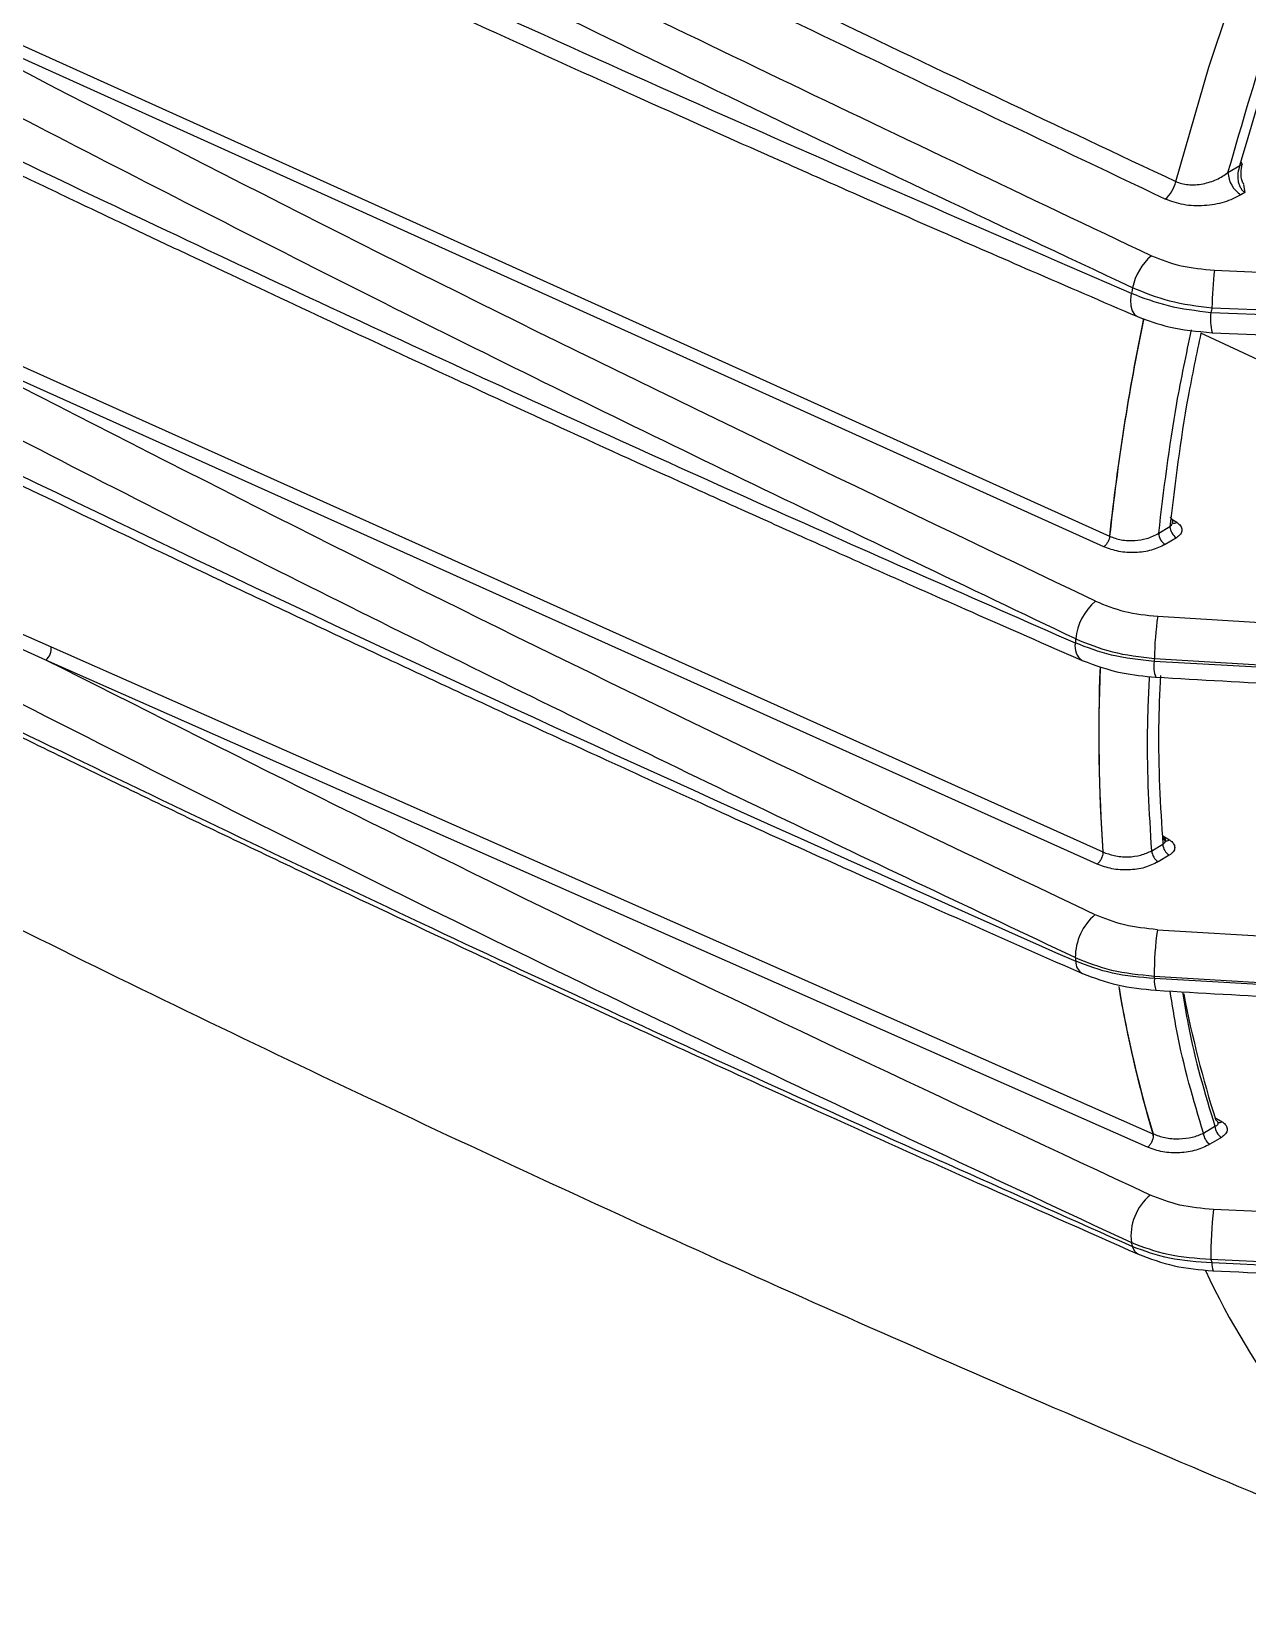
# Model space of a CAD drawing. Extents: x 7 to 135, y 3 to 97.
# Drawn here: x 97.854 to 99.839, y 5.289 to 7.876 of the extents above; entities that cross this region are included whole.
import ezdxf

# ---------------------------------------------------------------- set-up
doc = ezdxf.new("R2010")
doc.units = 0
doc.header["$MEASUREMENT"] = 0
doc.layers.add('OBJECT', color=7, linetype='CONTINUOUS')

msp = doc.modelspace()

# ---------------------------------------------------------------- linework, layer by layer
at = {"layer": 'OBJECT'}
for p, q in [((99.6047, 7.0355), (97.5342, 7.97)), ((97.5431, 7.9874), (99.6137, 7.0528)), ((99.807, 7.646), (99.8264, 7.6576)), ((99.8347, 7.6135), (99.8283, 7.6097)), ((99.8325, 7.6262), (99.8347, 7.6135)), ((99.785, 7.4868), (100.7793, 7.4446)), ((97.6681, 7.4067), (99.6027, 6.5375)), ((99.7792, 7.418), (100.7739, 7.3798)), ((99.781, 7.4255), (100.7761, 7.3863)), ((99.5937, 6.5176), (97.6591, 7.387)), ((100.7564, 6.9198), (99.763, 7.3843)), ((99.694, 7.0574), (99.7122, 7.0683)), ((99.7155, 7.0804), (99.7235, 7.0754)), ((99.716, 7.075), (99.7168, 7.0755)), ((99.7228, 7.0501), (99.7046, 7.0393)), ((97.6699, 6.9666), (97.8863, 6.8723)), ((97.8776, 6.8506), (97.6638, 6.9471)), ((99.6924, 6.922), (100.6612, 6.8629)), ((97.8863, 6.8723), (99.6845, 6.0777)), ((99.6759, 6.0555), (97.8776, 6.8506)), ((100.6559, 6.7944), (99.6866, 6.8484)), ((99.687, 6.8533), (100.6559, 6.795)), ((99.6826, 6.5394), (99.7007, 6.5502)), ((99.7008, 6.5639), (99.7117, 6.5572)), ((99.6027, 6.5375), (99.6027, 6.5366)), ((99.6029, 6.5365), (99.6029, 6.5374)), ((99.7113, 6.5321), (99.6933, 6.5213)), ((99.692, 6.4106), (100.6611, 6.3517)), ((99.6866, 6.335), (100.6559, 6.2753)), ((100.6559, 6.2748), (99.687, 6.3307)), ((99.767, 6.0786), (99.7857, 6.0898)), ((99.7857, 6.1044), (99.7975, 6.0972)), ((99.6845, 6.0777), (99.6848, 6.0745)), ((99.6851, 6.0744), (99.6847, 6.0776)), ((99.7964, 6.0716), (99.7776, 6.0604)), ((100.7772, 5.9098), (99.7833, 5.9539)), ((100.7739, 5.8262), (99.7792, 5.8724)), ((100.7759, 5.8219), (99.781, 5.8669))]:
    msp.add_line(p, q, dxfattribs=at)
at = {"layer": 'OBJECT', "flags": 128}
for points in [[(99.7219, 7.6315), (99.7756, 7.8179), (99.8383, 8.005), (99.9098, 8.1918), (99.9897, 8.3775), (100.0777, 8.5613), (100.1733, 8.7422), (100.2761, 8.9195), (100.3856, 9.0923), (100.5013, 9.2598), (100.6227, 9.4212), (100.7492, 9.5759), (100.8803, 9.723), (101.0152, 9.8619), (101.1534, 9.9919), (101.2943, 10.1125), (101.4371, 10.223), (101.5813, 10.3231)], [(99.8302, 7.6597), (99.8301, 7.6594), (99.8293, 7.6586), (99.8281, 7.658), (99.8264, 7.6576)], [(99.6493, 7.4491), (99.6481, 7.4383), (99.6486, 7.4286), (99.6508, 7.4206), (99.6545, 7.4146), (99.6595, 7.411)], [(99.7009, 6.5622), (99.7012, 6.5602), (99.7019, 6.5584), (99.703, 6.5571), (99.7043, 6.5562), (99.7059, 6.5557), (99.7077, 6.5557), (99.7097, 6.5562), (99.7117, 6.5572)]]:
    msp.add_lwpolyline(points, dxfattribs=at)
at = {"layer": 'OBJECT'}
for centre, radius, start, end in [((99.8263, 7.6599), 0.00391, 356.2886, 58.497), ((99.8538, 7.649), 0.0469, 183.6756, 237.0179), ((99.6702, 7.643), 0.0529, 310.4881, 347.4169), ((99.7427, 7.4397), 0.0931, 130.5992, 168.5398), ((100.3997, 7.416), 0.6188, 173.4278, 179.1221), ((103.9056, 6.4524), 4.3714, 166.698, 166.8201), ((103.293, 6.6595), 3.7003, 168.3334, 173.8985), ((103.2641, 6.6639), 3.6708, 168.3368, 173.9205), ((99.8693, 7.4064), 0.0908, 172.6499, 193.7239), ((103.9777, 6.4209), 4.3153, 166.5384, 166.6405), ((99.7356, 7.0698), 0.0235, 183.6832, 236.9095), ((99.7188, 7.0821), 0.0081, 252.5183, 305.2816), ((99.7174, 7.0589), 0.0235, 183.6832, 236.9095), ((99.6513, 6.8756), 0.0933, 130.4408, 174.1637), ((100.1991, 6.8481), 0.5121, 171.7016, 179.4222), ((103.0024, 6.596), 3.456, 175.2018, 175.3123), ((97.8605, 6.87), 0.0259, 311.3128, 5.1177), ((99.5851, 6.8726), 0.0278, 167.9047, 235.2665), ((102.3822, 6.7296), 2.7861, 177.7373, 183.9521), ((102.3537, 6.729), 2.7574, 177.7423, 183.9839), ((99.7364, 6.84), 0.0504, 170.4543, 200.1181), ((103.0785, 6.5657), 3.4037, 175.1533, 175.2354), ((99.7241, 6.5517), 0.0235, 183.6832, 236.9095), ((99.5966, 6.5232), 0.0155, 66.0257, 66.9944), ((99.7061, 6.5409), 0.0235, 183.6832, 236.9095), ((99.6491, 6.3655), 0.0912, 130.2231, 180.2633), ((100.2007, 6.3366), 0.5141, 171.7316, 180.1768), ((102.1083, 6.596), 2.5608, 185.1753, 185.3103), ((99.5809, 6.3584), 0.0224, 178.3091, 239.9019), ((101.5438, 6.6364), 1.9414, 189.4497, 196.727), ((101.5432, 6.6361), 1.9406, 189.4959, 196.7278), ((102.1876, 6.5657), 2.5116, 185.2691, 185.3698), ((99.7274, 6.326), 0.0406, 173.4734, 200.6391), ((101.5209, 6.6507), 1.8191, 190.9266, 197.626), ((99.8092, 6.0913), 0.0235, 183.6832, 236.9095), ((99.7927, 6.104), 0.00829, 254.306, 304.8279), ((99.6797, 6.0657), 0.0129, 67.0546, 68.2034), ((99.7904, 6.0801), 0.0235, 183.6832, 236.9095), ((99.7359, 5.9105), 0.0872, 129.7554, 186.9835), ((100.4135, 5.8811), 0.6344, 173.4089, 180.7897), ((101.3707, 6.4524), 1.8079, 197.7942, 198.0143), ((99.669, 5.897), 0.0179, 192.0359, 247.0567), ((100.841, 6.3484), 1.179, 204.7622, 231.4033), ((101.4555, 6.4209), 1.7638, 198.1182, 198.3036), ((99.8084, 5.8639), 0.0276, 173.6164, 200.9539)]:
    msp.add_arc(centre, radius, start, end, dxfattribs=at)
for points, knots in [([(99.807, 7.646), (99.8309, 7.7283), (99.8791, 7.8941), (99.9728, 8.1459), (100.0828, 8.3999), (100.2103, 8.6533), (100.3536, 8.9026), (100.511, 9.1434), (100.6803, 9.3728), (100.8592, 9.5875), (101.0447, 9.7846), (101.2342, 9.9617), (101.4249, 10.1194), (101.5532, 10.2076), (101.6168, 10.2513)], [0, 0, 0, 0, 0.080321, 0.16194, 0.244772, 0.329378, 0.414487, 0.5, 0.585518, 0.670628, 0.755228, 0.838065, 0.919682, 1, 1, 1, 1]), ([(96.3045, 9.3895), (96.4778, 9.2922), (96.836, 9.0909), (97.3871, 8.7937), (97.964, 8.4917), (98.5493, 8.1954), (99.1377, 7.9066), (99.5295, 7.7221), (99.7219, 7.6315)], [0, 0, 0, 0, 0.158254, 0.327068, 0.493707, 0.668378, 0.837141, 1, 1, 1, 1]), ([(99.7046, 7.6028), (99.3076, 7.7917), (98.5129, 8.1698), (97.3792, 8.7533), (96.6558, 9.1557), (96.3045, 9.3512)], [0, 0, 0, 0, 0.339225, 0.679039, 1, 1, 1, 1]), ([(99.8264, 7.6576), (99.8554, 7.7555), (99.9137, 7.9521), (100.0306, 8.2487), (100.1678, 8.5426), (100.3256, 8.8287), (100.4994, 9.1035), (100.6275, 9.2734), (100.6913, 9.358)], [0, 0, 0, 0, 0.165461, 0.332207, 0.5, 0.667784, 0.834534, 1, 1, 1, 1]), ([(96.3045, 9.2414), (96.6319, 9.0595), (97.3391, 8.6666), (98.4648, 8.0885), (99.2765, 7.703), (99.6821, 7.5104)], [0, 0, 0, 0, 0.301353, 0.650905, 1, 1, 1, 1]), ([(96.3042, 9.1694), (96.5093, 9.0554), (96.9316, 8.8204), (97.589, 8.4719), (98.2723, 8.1223), (98.9603, 7.783), (99.4242, 7.565), (99.6515, 7.4582)], [0, 0, 0, 0, 0.190703, 0.392819, 0.598206, 0.803133, 1, 1, 1, 1]), ([(97.6399, 8.3602), (97.8713, 8.2506), (98.3221, 8.037), (98.9925, 7.7336), (99.4346, 7.5422), (99.6493, 7.4491)], [0, 0, 0, 0, 0.351668, 0.685, 1, 1, 1, 1]), ([(97.6505, 8.3236), (97.7106, 8.2948), (97.8185, 8.2432), (97.9624, 8.1751), (98.0747, 8.1223), (98.1684, 8.0785), (98.3447, 7.9964), (98.5689, 7.8934), (98.8353, 7.7729), (99.0059, 7.6967), (99.1316, 7.641), (99.2266, 7.5991), (99.3474, 7.5461), (99.4945, 7.482), (99.6016, 7.4359), (99.6595, 7.411)], [0, 0, 0, 0, 0.091689, 0.164516, 0.218484, 0.261787, 0.305981, 0.484382, 0.598114, 0.703056, 0.737321, 0.783987, 0.843319, 0.915321, 1, 1, 1, 1]), ([(99.5908, 6.9466), (99.2422, 7.1131), (98.5453, 7.446), (97.8712, 7.7954), (97.5342, 7.97)], [0, 0, 0, 0, 0.500069, 1, 1, 1, 1]), ([(99.5585, 6.8851), (99.2078, 7.0526), (98.5018, 7.39), (97.8192, 7.7442), (97.4755, 7.9225)], [0, 0, 0, 0, 0.49662, 1, 1, 1, 1]), ([(97.4693, 7.8417), (97.654, 7.7525), (98.014, 7.5786), (98.5484, 7.3298), (99.0594, 7.0976), (99.395, 6.9501), (99.5579, 6.8785)], [0, 0, 0, 0, 0.27038, 0.527173, 0.77038, 1, 1, 1, 1]), ([(97.4809, 7.8138), (97.5433, 7.7835), (97.6554, 7.729), (97.805, 7.6571), (97.9218, 7.6013), (98.0191, 7.5551), (98.2024, 7.4685), (98.4355, 7.3596), (98.7124, 7.2323), (98.8897, 7.1519), (99.0204, 7.093), (99.1192, 7.0487), (99.2448, 6.9927), (99.3977, 6.925), (99.5091, 6.8762), (99.5693, 6.8498)], [0, 0, 0, 0, 0.09169, 0.164516, 0.218483, 0.261785, 0.30598, 0.48438, 0.598112, 0.703053, 0.737319, 0.783987, 0.84332, 0.915323, 1, 1, 1, 1]), ([(99.833, 7.6265), (99.832, 7.6285), (99.829, 7.6343), (99.8277, 7.6464), (99.8294, 7.6552), (99.8302, 7.6597)], [0, 0, 0, 0, 0.208808, 0.598261, 1, 1, 1, 1]), ([(99.7219, 7.6315), (99.7249, 7.6303), (99.7311, 7.6279), (99.742, 7.6263), (99.754, 7.626), (99.77, 7.6281), (99.7892, 7.634), (99.8011, 7.642), (99.807, 7.646)], [0, 0, 0, 0, 0.1169047, 0.2386562, 0.3663336, 0.5008505, 0.7502489, 1, 1, 1, 1]), ([(99.8264, 7.6576), (99.8251, 7.6536), (99.8227, 7.6456), (99.823, 7.6346), (99.8251, 7.6264), (99.8276, 7.6209), (99.8308, 7.6165), (99.8335, 7.6145), (99.8347, 7.6135)], [0, 0, 0, 0, 0.250064, 0.499104, 0.634957, 0.762997, 0.884268, 1, 1, 1, 1]), ([(99.8283, 7.6097), (99.8195, 7.6053), (99.802, 7.5966), (99.7686, 7.5912), (99.7338, 7.5922), (99.7143, 7.5992), (99.7046, 7.6028)], [0, 0, 0, 0, 0.250172, 0.500067, 0.749912, 1, 1, 1, 1]), ([(99.6821, 7.5104), (99.6977, 7.5042), (99.7291, 7.4918), (99.7663, 7.4885), (99.785, 7.4868)], [0, 0, 0, 0, 0.498503, 1, 1, 1, 1]), ([(99.6515, 7.4582), (99.6709, 7.4503), (99.7104, 7.4342), (99.7572, 7.4284), (99.781, 7.4255)], [0, 0, 0, 0, 0.493198, 1, 1, 1, 1]), ([(99.6493, 7.4491), (99.6688, 7.4417), (99.7084, 7.4265), (99.7553, 7.4208), (99.7792, 7.418)], [0, 0, 0, 0, 0.49095, 1, 1, 1, 1]), ([(99.6595, 7.411), (99.6761, 7.4048), (99.7135, 7.3909), (99.7569, 7.387), (99.7811, 7.3848)], [0, 0, 0, 0, 0.443297, 1, 1, 1, 1]), ([(99.5579, 6.365), (99.395, 6.442), (99.0594, 6.6004), (98.5484, 6.8499), (98.014, 7.1171), (97.654, 7.3038), (97.4693, 7.3997)], [0, 0, 0, 0, 0.22962, 0.472827, 0.72962, 1, 1, 1, 1]), ([(99.5902, 6.4351), (99.2635, 6.59), (98.6099, 6.9001), (97.9761, 7.2247), (97.6591, 7.387)], [0, 0, 0, 0, 0.499771, 1, 1, 1, 1]), ([(99.694, 7.0574), (99.7024, 7.1277), (99.7154, 7.2368), (99.7391, 7.3494), (99.7475, 7.3894)], [0, 0, 0, 0, 0.644548, 1, 1, 1, 1]), ([(99.763, 7.3843), (99.7556, 7.3495), (99.733, 7.2424), (99.7206, 7.1385), (99.7122, 7.0683)], [0, 0, 0, 0, 0.3239748, 1, 1, 1, 1]), ([(99.7811, 7.3848), (99.931, 7.3781), (100.2623, 7.3634), (100.5938, 7.3506), (100.7754, 7.3436)], [0, 0, 0, 0, 0.452486, 1, 1, 1, 1]), ([(97.4755, 7.326), (97.8192, 7.1599), (98.5018, 6.8297), (99.2078, 6.5152), (99.5585, 6.359)], [0, 0, 0, 0, 0.50338, 1, 1, 1, 1]), ([(97.4869, 7.3061), (97.564, 7.2684), (97.7063, 7.1989), (97.9029, 7.1042), (98.0649, 7.0269), (98.2021, 6.9619), (98.3267, 6.9033), (98.4438, 6.8485), (98.556, 6.7964), (98.67, 6.7437), (98.8003, 6.6839), (98.9549, 6.6134), (99.1359, 6.5316), (99.3435, 6.4387), (99.4914, 6.3735), (99.5697, 6.339)], [0, 0, 0, 0, 0.113555, 0.209387, 0.287504, 0.349518, 0.408662, 0.467872, 0.518677, 0.570329, 0.631749, 0.705423, 0.791353, 0.889543, 1, 1, 1, 1]), ([(96.814, 7.2372), (96.8201, 7.2341), (96.8622, 7.2123), (96.9407, 7.1721), (97.0499, 7.1164), (97.2269, 7.0268), (97.4729, 6.9036), (97.773, 6.756), (98.0581, 6.6179), (98.3197, 6.4932), (98.5249, 6.3967), (98.6845, 6.3223), (98.8166, 6.2612), (98.9809, 6.1858), (99.178, 6.0962), (99.4084, 5.9926), (99.5739, 5.9195), (99.662, 5.8805)], [0, 0, 0, 0, 0.0066599, 0.0459981, 0.0852811, 0.1251909, 0.2373953, 0.3500301, 0.4455979, 0.5397348, 0.6256005, 0.6605532, 0.7062608, 0.7630511, 0.830931, 0.9099099, 1, 1, 1, 1]), ([(99.6515, 5.8933), (99.4626, 5.9772), (99.0783, 6.1479), (98.5014, 6.4146), (97.9277, 6.6878), (97.3634, 6.9647), (96.9992, 7.1505), (96.817, 7.2434)], [0, 0, 0, 0, 0.194303, 0.395253, 0.602856, 0.80128, 1, 1, 1, 1]), ([(99.7122, 7.0683), (99.7131, 7.0691), (99.7147, 7.0705), (99.7163, 7.073), (99.7166, 7.0747), (99.7167, 7.0756)], [0, 0, 0, 0, 0.365012, 0.662244, 1, 1, 1, 1]), ([(99.7167, 7.0756), (99.7168, 7.0757), (99.717, 7.0766), (99.7167, 7.0781), (99.7157, 7.0807), (99.7139, 7.0822), (99.7128, 7.0832)], [0, 0, 0, 0, 0.047223, 0.303288, 0.547418, 1, 1, 1, 1]), ([(99.7235, 7.0754), (99.7258, 7.0736), (99.7306, 7.0698), (99.7325, 7.0627), (99.7302, 7.0557), (99.7253, 7.052), (99.7228, 7.0501)], [0, 0, 0, 0, 0.249982, 0.499802, 0.74916, 1, 1, 1, 1]), ([(99.6139, 7.0527), (99.6136, 7.0511), (99.6131, 7.0479), (99.6109, 7.0429), (99.608, 7.0384), (99.6058, 7.0364), (99.6047, 7.0355)], [0, 0, 0, 0, 0.241914, 0.5, 0.758086, 1, 1, 1, 1]), ([(99.7046, 7.0393), (99.6975, 7.0358), (99.6832, 7.0289), (99.6559, 7.0251), (99.6281, 7.0267), (99.6125, 7.0325), (99.6047, 7.0355)], [0, 0, 0, 0, 0.25011, 0.500127, 0.750079, 1, 1, 1, 1]), ([(99.6139, 7.0527), (99.62, 7.0504), (99.6325, 7.0458), (99.6541, 7.0449), (99.6761, 7.0483), (99.6876, 7.0542), (99.694, 7.0574)], [0, 0, 0, 0, 0.244676, 0.500062, 0.724507, 1, 1, 1, 1]), ([(99.5908, 6.9466), (99.6062, 6.9404), (99.6371, 6.9278), (99.6739, 6.924), (99.6924, 6.922)], [0, 0, 0, 0, 0.498433, 1, 1, 1, 1]), ([(99.5585, 6.8851), (99.5779, 6.8772), (99.617, 6.8613), (99.6636, 6.856), (99.687, 6.8533)], [0, 0, 0, 0, 0.496594, 1, 1, 1, 1]), ([(99.6493, 5.8999), (99.4346, 6), (98.9925, 6.206), (98.3221, 6.5323), (97.8713, 6.7618), (97.6399, 6.8797)], [0, 0, 0, 0, 0.315, 0.648332, 1, 1, 1, 1]), ([(99.6866, 6.8484), (99.6628, 6.851), (99.6162, 6.8561), (99.5771, 6.8711), (99.5579, 6.8785)], [0, 0, 0, 0, 0.5114721, 1, 1, 1, 1]), ([(99.6801, 5.9776), (99.376, 6.1194), (98.7662, 6.4038), (98.1743, 6.7014), (97.8776, 6.8506)], [0, 0, 0, 0, 0.498752, 1, 1, 1, 1]), ([(99.5693, 6.8498), (99.5904, 6.8421), (99.6276, 6.8284), (99.6704, 6.8244), (99.689, 6.8227)], [0, 0, 0, 0, 0.566386, 1, 1, 1, 1]), ([(99.6826, 6.5394), (99.6788, 6.6021), (99.6732, 6.6943), (99.6776, 6.7924), (99.6791, 6.824)], [0, 0, 0, 0, 0.678587, 1, 1, 1, 1]), ([(99.689, 6.8227), (99.8352, 6.8144), (100.1582, 6.796), (100.4813, 6.7777), (100.6582, 6.7678)], [0, 0, 0, 0, 0.452487, 1, 1, 1, 1]), ([(99.6968, 6.8256), (99.6955, 6.797), (99.6912, 6.702), (99.6968, 6.6127), (99.7007, 6.5502)], [0, 0, 0, 0, 0.300815, 1, 1, 1, 1]), ([(97.4591, 6.6024), (97.5825, 6.5393), (97.9011, 6.3763), (98.4206, 6.1264), (99.0165, 5.851), (99.6168, 5.5889), (100.0613, 5.4016), (100.3066, 5.3053), (100.3494, 5.2886)], [0, 0, 0, 0, 0.1306164, 0.3372715, 0.5438132, 0.7502082, 0.9564221, 1, 1, 1, 1]), ([(99.7007, 6.5502), (99.7014, 6.5506), (99.7028, 6.5515), (99.7046, 6.5534), (99.7055, 6.5561), (99.7045, 6.5594), (99.7021, 6.5613), (99.7009, 6.5622)], [0, 0, 0, 0, 0.142656, 0.273844, 0.500996, 0.753142, 1, 1, 1, 1]), ([(99.7117, 6.5572), (99.7141, 6.5553), (99.7188, 6.5516), (99.7208, 6.5446), (99.7186, 6.5376), (99.7137, 6.5339), (99.7113, 6.5321)], [0, 0, 0, 0, 0.250028, 0.49986, 0.749222, 1, 1, 1, 1]), ([(99.6029, 6.5365), (99.6028, 6.5349), (99.6026, 6.5324), (99.6014, 6.5287), (99.6002, 6.5259), (99.5987, 6.5233), (99.5966, 6.5202), (99.5948, 6.5187), (99.5937, 6.5176)], [0, 0, 0, 0, 0.242732, 0.372412, 0.504175, 0.635331, 0.763259, 1, 1, 1, 1]), ([(99.6933, 6.5213), (99.6861, 6.5178), (99.6719, 6.511), (99.6447, 6.5073), (99.6169, 6.5089), (99.6014, 6.5147), (99.5937, 6.5176)], [0, 0, 0, 0, 0.250086, 0.50011, 0.750077, 1, 1, 1, 1]), ([(99.6029, 6.5374), (99.6088, 6.5352), (99.6212, 6.5304), (99.6434, 6.5287), (99.6656, 6.5315), (99.677, 6.5368), (99.6826, 6.5394)], [0, 0, 0, 0, 0.237322, 0.500074, 0.750006, 1, 1, 1, 1]), ([(99.692, 6.4106), (99.6735, 6.4125), (99.6367, 6.4164), (99.6057, 6.4288), (99.5902, 6.4351)], [0, 0, 0, 0, 0.501585, 1, 1, 1, 1]), ([(99.5579, 6.365), (99.5771, 6.3574), (99.6162, 6.3418), (99.6628, 6.3373), (99.6866, 6.335)], [0, 0, 0, 0, 0.488528, 1, 1, 1, 1]), ([(99.687, 6.3307), (99.6636, 6.3328), (99.617, 6.337), (99.5779, 6.3517), (99.5585, 6.359)], [0, 0, 0, 0, 0.503406, 1, 1, 1, 1]), ([(99.5697, 6.339), (99.5882, 6.332), (99.6251, 6.318), (99.6681, 6.3138), (99.6894, 6.3117)], [0, 0, 0, 0, 0.50431, 1, 1, 1, 1]), ([(99.6894, 6.3117), (99.8355, 6.3033), (100.1584, 6.2849), (100.4814, 6.2666), (100.6582, 6.2566)], [0, 0, 0, 0, 0.452469, 1, 1, 1, 1]), ([(99.767, 6.0786), (99.7508, 6.1328), (99.7288, 6.2067), (99.7161, 6.2885), (99.7128, 6.3104)], [0, 0, 0, 0, 0.7325767, 1, 1, 1, 1]), ([(99.7331, 6.3092), (99.7359, 6.2913), (99.7481, 6.2138), (99.7694, 6.1437), (99.7857, 6.0898)], [0, 0, 0, 0, 0.2305985, 1, 1, 1, 1]), ([(99.7857, 6.0898), (99.7873, 6.0904), (99.7899, 6.0915), (99.7907, 6.0933), (99.791, 6.094)], [0, 0, 0, 0, 0.579348, 1, 1, 1, 1]), ([(99.791, 6.094), (99.7911, 6.0945), (99.7911, 6.0955), (99.7904, 6.0971), (99.7891, 6.0985), (99.7878, 6.0994), (99.7872, 6.0999)], [0, 0, 0, 0, 0.269135, 0.523785, 0.76645, 1, 1, 1, 1]), ([(99.7975, 6.0972), (99.7988, 6.0963), (99.8014, 6.0945), (99.8049, 6.0903), (99.8065, 6.0843), (99.8038, 6.0772), (99.7989, 6.0735), (99.7964, 6.0716)], [0, 0, 0, 0, 0.125386, 0.250871, 0.500275, 0.749234, 1, 1, 1, 1]), ([(99.6851, 6.0744), (99.6849, 6.0727), (99.6847, 6.0702), (99.6834, 6.0664), (99.6818, 6.0627), (99.6793, 6.0586), (99.677, 6.0565), (99.6759, 6.0555)], [0, 0, 0, 0, 0.251214, 0.38334, 0.515969, 0.770807, 1, 1, 1, 1]), ([(99.7776, 6.0604), (99.7704, 6.0569), (99.7559, 6.0498), (99.7284, 6.0457), (99.6999, 6.0468), (99.6839, 6.0526), (99.6759, 6.0555)], [0, 0, 0, 0, 0.2501394, 0.5001554, 0.7500808, 1, 1, 1, 1]), ([(99.6847, 6.0776), (99.6909, 6.0752), (99.7039, 6.0703), (99.727, 6.0687), (99.7495, 6.0712), (99.7612, 6.0761), (99.767, 6.0786)], [0, 0, 0, 0, 0.239396, 0.499824, 0.74984, 1, 1, 1, 1]), ([(99.7833, 5.9539), (99.7646, 5.9556), (99.7274, 5.959), (99.6958, 5.9714), (99.6801, 5.9776)], [0, 0, 0, 0, 0.501562, 1, 1, 1, 1]), ([(99.7792, 5.8724), (99.7553, 5.874), (99.7084, 5.8772), (99.6688, 5.8924), (99.6493, 5.8999)], [0, 0, 0, 0, 0.5090499, 1, 1, 1, 1]), ([(99.781, 5.8669), (99.7572, 5.8685), (99.7104, 5.8716), (99.6709, 5.8861), (99.6515, 5.8933)], [0, 0, 0, 0, 0.506802, 1, 1, 1, 1]), ([(99.6611, 5.8809), (99.68, 5.8738), (99.7174, 5.8598), (99.7611, 5.8559), (99.7826, 5.854)], [0, 0, 0, 0, 0.505074, 1, 1, 1, 1]), ([(99.7825, 5.854), (99.9334, 5.847), (100.2668, 5.8315), (100.6005, 5.8181), (100.7833, 5.8108)], [0, 0, 0, 0, 0.452447, 1, 1, 1, 1])]:
    msp.add_open_spline(points, degree=3, knots=knots, dxfattribs=at)

doc.saveas('drawing.dxf')
